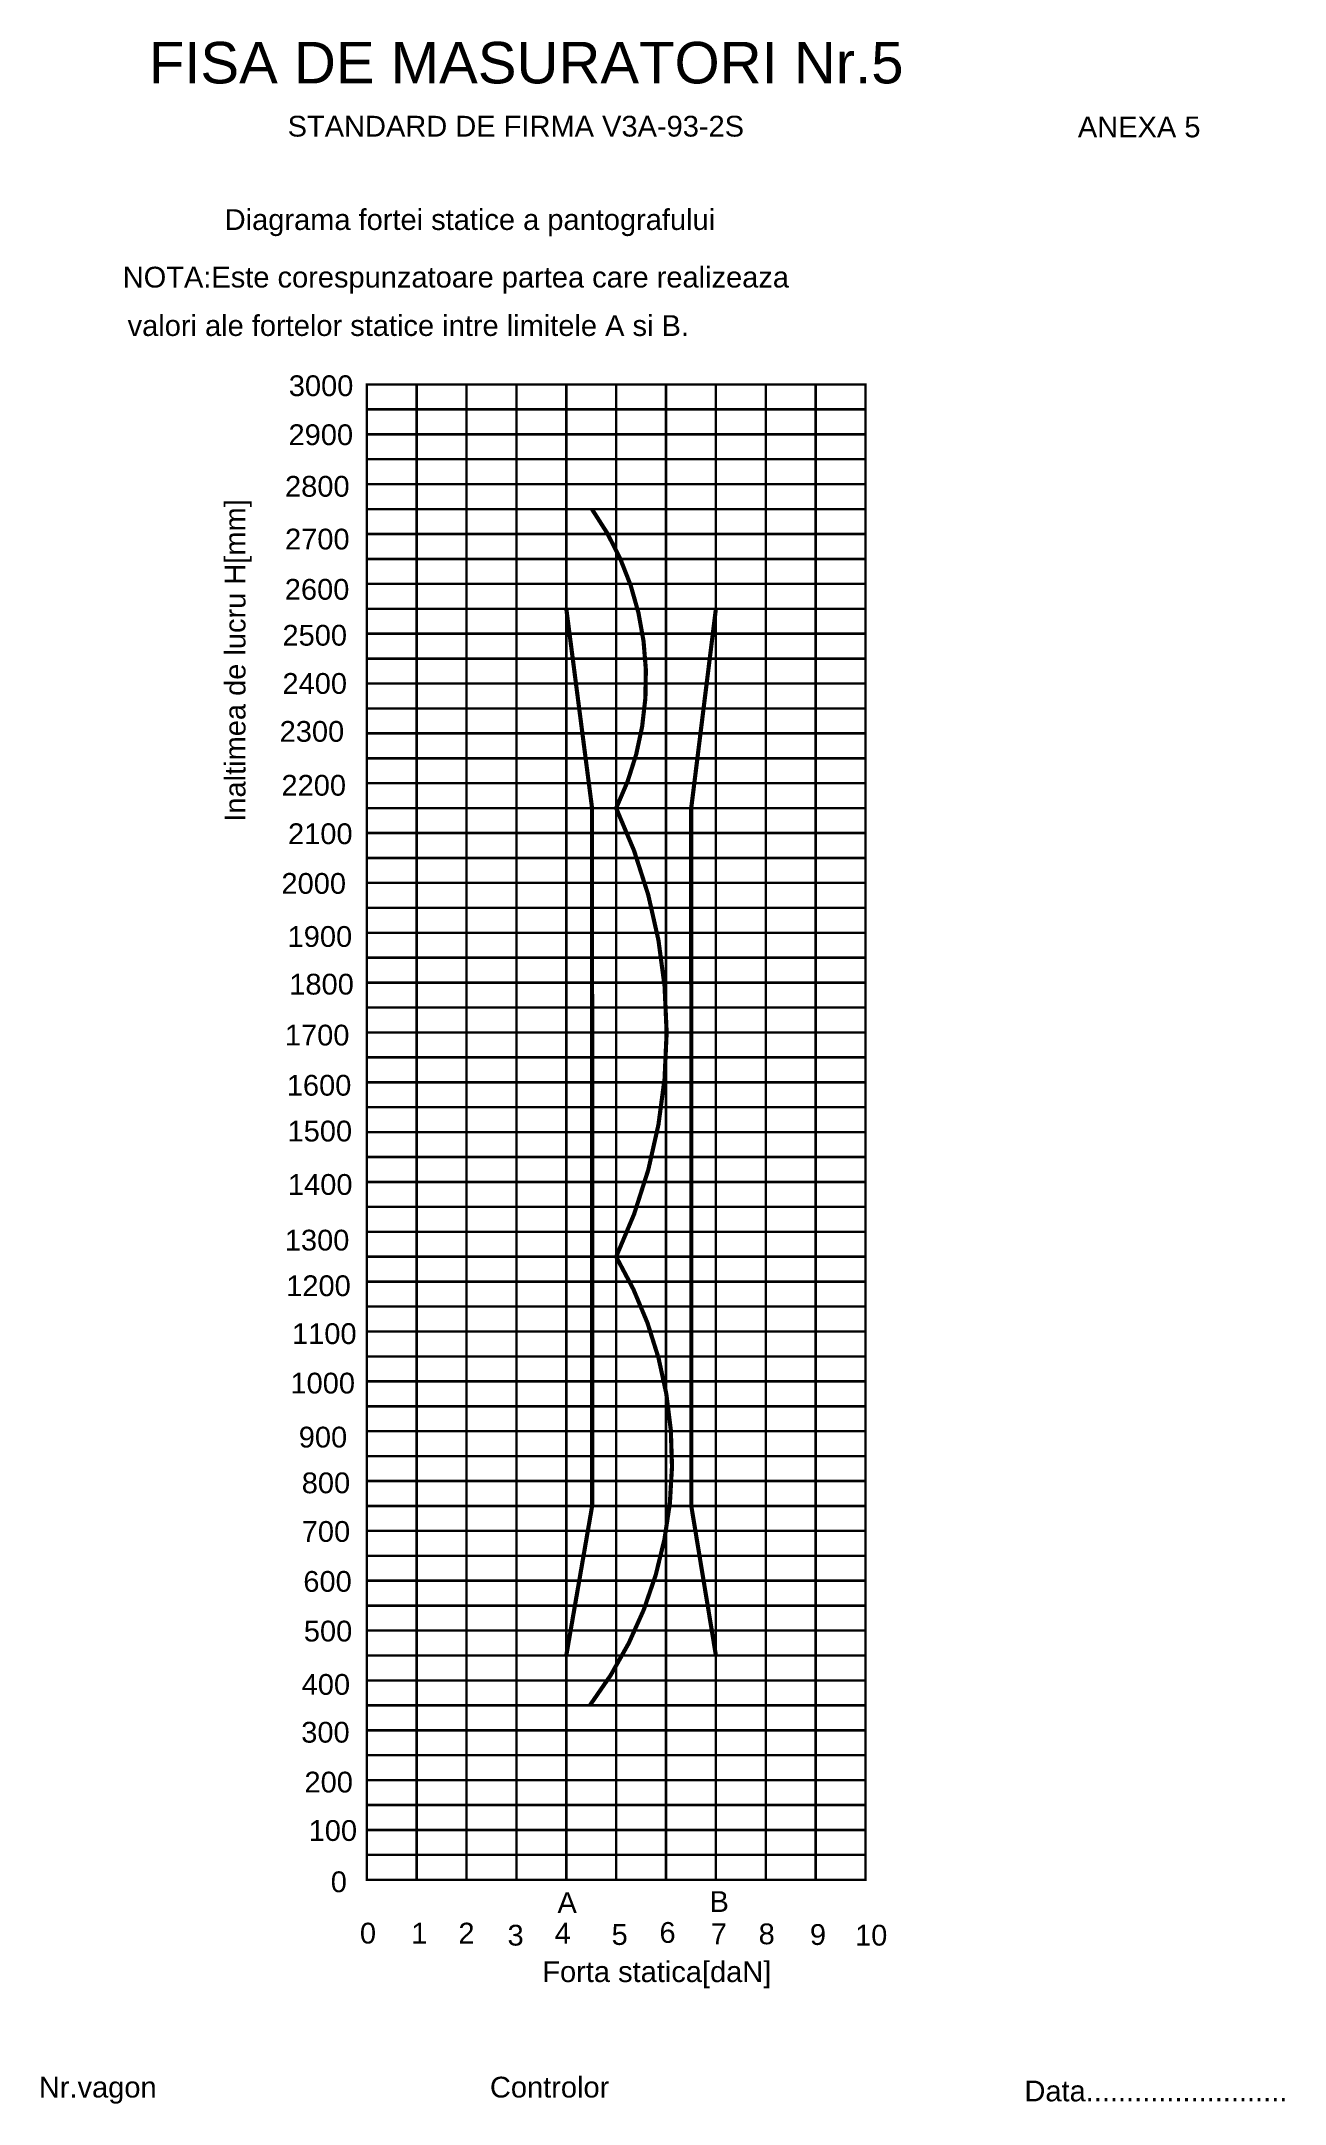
# Model space of a CAD drawing. Header units: millimetres. Extents: x 112 to 261, y 30 to 278.
import ezdxf

# ---------------------------------------------------------------- set-up
doc = ezdxf.new("R2010")
doc.units = ezdxf.units.MM
doc.styles.add('ARIAL', font='ARIAL.TTF')

msp = doc.modelspace()

# ---------------------------------------------------------------- linework, layer by layer
at = {"color": 7, "const_width": 0.3}
msp.add_lwpolyline([(210.92, 236.61), (150.92, 236.61), (150.92, 56.61), (210.92, 56.61)], close=True, dxfattribs=at)
at = {"color": 7}
for points in [[(156.92, 236.61, 0.3, 0.3, 0), (156.92, 56.61, 0.3, 0.3, 0)], [(162.92, 236.61, 0.3, 0.3, 0), (162.92, 56.61, 0.3, 0.3, 0)], [(168.92, 236.61, 0.3, 0.3, 0), (168.92, 56.61, 0.3, 0.3, 0)], [(174.92, 236.61, 0.3, 0.3, 0), (174.92, 56.61, 0.3, 0.3, 0)], [(180.92, 236.61, 0.3, 0.3, 0), (180.92, 56.61, 0.3, 0.3, 0)], [(186.92, 236.61, 0.3, 0.3, 0), (186.92, 56.61, 0.3, 0.3, 0)], [(192.92, 236.61, 0.3, 0.3, 0), (192.92, 56.61, 0.3, 0.3, 0)], [(198.92, 236.61, 0.3, 0.3, 0), (198.92, 56.61, 0.3, 0.3, 0)], [(150.92, 233.61, 0.3, 0.3, 0), (210.92, 233.61, 0.3, 0.3, 0)], [(150.92, 230.61, 0.3, 0.3, 0), (210.92, 230.61, 0.3, 0.3, 0)], [(150.92, 227.61, 0.3, 0.3, 0), (210.92, 227.61, 0.3, 0.3, 0)], [(150.92, 224.61, 0.3, 0.3, 0), (210.92, 224.61, 0.3, 0.3, 0)], [(150.92, 221.61, 0.3, 0.3, 0), (210.92, 221.61, 0.3, 0.3, 0)], [(150.92, 218.61, 0.3, 0.3, 0), (210.92, 218.61, 0.3, 0.3, 0)], [(150.92, 215.61, 0.3, 0.3, 0), (210.92, 215.61, 0.3, 0.3, 0)], [(150.92, 212.61, 0.3, 0.3, 0), (210.92, 212.61, 0.3, 0.3, 0)], [(150.92, 209.61, 0.3, 0.3, 0), (210.92, 209.61, 0.3, 0.3, 0)], [(150.92, 206.61, 0.3, 0.3, 0), (210.92, 206.61, 0.3, 0.3, 0)], [(150.92, 203.61, 0.3, 0.3, 0), (210.92, 203.61, 0.3, 0.3, 0)], [(150.92, 200.61, 0.3, 0.3, 0), (210.92, 200.61, 0.3, 0.3, 0)], [(150.92, 197.61, 0.3, 0.3, 0), (210.92, 197.61, 0.3, 0.3, 0)], [(150.92, 194.61, 0.3, 0.3, 0), (210.92, 194.61, 0.3, 0.3, 0)], [(150.92, 191.61, 0.3, 0.3, 0), (210.92, 191.61, 0.3, 0.3, 0)], [(150.92, 185.61, 0.3, 0.3, 0), (210.92, 185.61, 0.3, 0.3, 0)], [(150.92, 182.61, 0.3, 0.3, 0), (210.92, 182.61, 0.3, 0.3, 0)], [(150.92, 179.61, 0.3, 0.3, 0), (210.92, 179.61, 0.3, 0.3, 0)], [(150.92, 176.61, 0.3, 0.3, 0), (210.92, 176.61, 0.3, 0.3, 0)], [(150.92, 173.61, 0.3, 0.3, 0), (210.92, 173.61, 0.3, 0.3, 0)], [(150.92, 170.61, 0.3, 0.3, 0), (210.92, 170.61, 0.3, 0.3, 0)], [(150.92, 167.61, 0.3, 0.3, 0), (210.92, 167.61, 0.3, 0.3, 0)], [(150.92, 164.61, 0.3, 0.3, 0), (210.92, 164.61, 0.3, 0.3, 0)], [(150.92, 161.61, 0.3, 0.3, 0), (210.92, 161.61, 0.3, 0.3, 0)], [(150.92, 158.61, 0.3, 0.3, 0), (210.92, 158.61, 0.3, 0.3, 0)], [(150.92, 155.61, 0.3, 0.3, 0), (210.92, 155.61, 0.3, 0.3, 0)], [(150.92, 152.61, 0.3, 0.3, 0), (210.92, 152.61, 0.3, 0.3, 0)], [(150.92, 149.61, 0.3, 0.3, 0), (210.92, 149.61, 0.3, 0.3, 0)], [(150.92, 146.61, 0.3, 0.3, 0), (210.92, 146.61, 0.3, 0.3, 0)], [(150.92, 143.61, 0.3, 0.3, 0), (210.92, 143.61, 0.3, 0.3, 0)], [(150.92, 137.61, 0.3, 0.3, 0), (210.92, 137.61, 0.3, 0.3, 0)], [(150.92, 134.61, 0.3, 0.3, 0), (210.92, 134.61, 0.3, 0.3, 0)], [(150.92, 131.61, 0.3, 0.3, 0), (210.92, 131.61, 0.3, 0.3, 0)], [(150.92, 128.61, 0.3, 0.3, 0), (210.92, 128.61, 0.3, 0.3, 0)], [(150.92, 125.61, 0.3, 0.3, 0), (210.92, 125.61, 0.3, 0.3, 0)], [(150.92, 122.61, 0.3, 0.3, 0), (210.92, 122.61, 0.3, 0.3, 0)], [(150.92, 119.61, 0.3, 0.3, 0), (210.92, 119.61, 0.3, 0.3, 0)], [(150.92, 116.61, 0.3, 0.3, 0), (210.92, 116.61, 0.3, 0.3, 0)], [(150.92, 110.61, 0.3, 0.3, 0), (210.92, 110.61, 0.3, 0.3, 0)], [(150.92, 107.61, 0.3, 0.3, 0), (210.92, 107.61, 0.3, 0.3, 0)], [(150.92, 104.61, 0.3, 0.3, 0), (210.92, 104.61, 0.3, 0.3, 0)], [(150.92, 101.61, 0.3, 0.3, 0), (210.92, 101.61, 0.3, 0.3, 0)], [(150.92, 98.61, 0.3, 0.3, 0), (210.92, 98.61, 0.3, 0.3, 0)], [(150.92, 95.61, 0.3, 0.3, 0), (210.92, 95.61, 0.3, 0.3, 0)], [(150.92, 92.61, 0.3, 0.3, 0), (210.92, 92.61, 0.3, 0.3, 0)], [(150.92, 89.61, 0.3, 0.3, 0), (210.92, 89.61, 0.3, 0.3, 0)], [(150.92, 83.61, 0.3, 0.3, 0), (210.92, 83.61, 0.3, 0.3, 0)], [(150.92, 80.61, 0.3, 0.3, 0), (210.92, 80.61, 0.3, 0.3, 0)], [(150.92, 77.61, 0.3, 0.3, 0), (210.92, 77.61, 0.3, 0.3, 0)], [(150.92, 74.61, 0.3, 0.3, 0), (210.92, 74.61, 0.3, 0.3, 0)], [(150.92, 71.61, 0.3, 0.3, 0), (210.92, 71.61, 0.3, 0.3, 0)], [(150.92, 68.61, 0.3, 0.3, 0), (210.92, 68.61, 0.3, 0.3, 0)], [(150.92, 65.61, 0.3, 0.3, 0), (210.92, 65.61, 0.3, 0.3, 0)], [(150.92, 62.61, 0.3, 0.3, 0), (210.92, 62.61, 0.3, 0.3, 0)]]:
    msp.add_lwpolyline(points, format="xyseb", dxfattribs=at)
for points, const_width in [([(204.92, 236.61), (204.92, 56.61)], 0.3), ([(174.92, 83.61), (178.03, 101.61), (178.02, 185.61), (174.92, 209.61)], 0.5), ([(192.92, 83.61), (189.96, 101.61), (189.95, 185.61), (192.92, 209.61)], 0.5), ([(150.92, 188.61), (210.92, 188.61)], 0.3), ([(150.92, 140.61), (210.92, 140.61)], 0.3), ([(150.92, 113.61), (210.92, 113.61)], 0.3), ([(150.92, 86.61), (210.92, 86.61)], 0.3), ([(150.92, 59.61), (210.92, 59.61)], 0.3)]:
    msp.add_lwpolyline(points, dxfattribs=dict(at, const_width=const_width))
at = {"color": 7, "const_width": 0.5}
msp.add_lwpolyline([(177.76, 77.61, 0.304426), (180.92, 131.61, 0.224866), (180.92, 185.61, 0.274125), (178, 221.61)], format="xyb", dxfattribs=at)

# ---------------------------------------------------------------- texts
at = {"color": 7, "style": 'ARIAL'}
for s, height, p in [('FISA DE MASURATORI Nr.5', 5, (124.69, 272.85)), ('STANDARD DE FIRMA V3A-93-2S', 2.5, (141.39, 266.45)), ('ANEXA 5', 2.5, (236.47, 266.36)), ('Diagrama fortei statice a pantografului', 2.5, (133.82, 255.21)), ('NOTA:Este corespunzatoare partea care realizeaza', 2.5, (121.55, 248.28)), ('valori ale fortelor statice intre limitele A si B.', 2.5, (122.14, 242.45)), ('3000', 2.5, (141.53, 235.21)), ('2900', 2.5, (141.5, 229.31)), ('2800', 2.5, (141.08, 223.1)), ('2700', 2.5, (141.08, 216.75)), ('2600', 2.5, (141.05, 210.7)), ('2500', 2.5, (140.77, 205.17)), ('2400', 2.5, (140.77, 199.37)), ('2300', 2.5, (140.43, 193.6)), ('2200', 2.5, (140.65, 187.11)), ('2100', 2.5, (141.44, 181.28)), ('2000', 2.5, (140.65, 175.3)), ('1900', 2.5, (141.39, 168.91)), ('1800', 2.5, (141.59, 163.17)), ('1700', 2.5, (141.06, 157.04)), ('1600', 2.5, (141.29, 151)), ('1500', 2.5, (141.38, 145.49)), ('1400', 2.5, (141.43, 139.06)), ('1300', 2.5, (141.05, 132.36)), ('1200', 2.5, (141.22, 126.87)), ('1100', 2.5, (141.92, 121.1)), ('1000', 2.5, (141.73, 115.15)), ('900', 2.5, (142.73, 108.65)), ('800', 2.5, (143.09, 103.14)), ('700', 2.5, (143.09, 97.29)), ('600', 2.5, (143.28, 91.28)), ('500', 2.5, (143.34, 85.3)), ('400', 2.5, (143.08, 78.88)), ('300', 2.5, (143.03, 73.12)), ('200', 2.5, (143.42, 67.12)), ('100', 2.5, (143.92, 61.29)), ('0', 2.5, (146.58, 55.12)), ('A', 2.5, (173.86, 52.62)), ('B', 2.5, (192.15, 52.74)), ('0', 2.5, (150.09, 48.94)), ('1', 2.5, (156.26, 48.94)), ('2', 2.5, (161.94, 48.94)), ('3', 2.5, (167.85, 48.69)), ('4', 2.5, (173.52, 48.93)), ('5', 2.5, (180.37, 48.77)), ('6', 2.5, (186.13, 49.02)), ('7', 2.5, (192.3, 48.86)), ('8', 2.5, (198.06, 48.85)), ('9', 2.5, (204.23, 48.77)), ('10', 2.5, (209.66, 48.69)), ('Forta statica[daN]', 2.5, (172.03, 44.3)), ('Nr.vagon', 2.5, (111.46, 30.4)), ('Controlor', 2.5, (165.73, 30.4)), ('Data.........................', 2.5, (230.04, 29.94))]:
    msp.add_text(s, height=height, dxfattribs=at).set_placement(p)
msp.add_text('Inaltimea de lucru H[mm]', height=2.5, rotation=90, dxfattribs=at).set_placement((136.32, 183.98))

doc.saveas('drawing.dxf')
